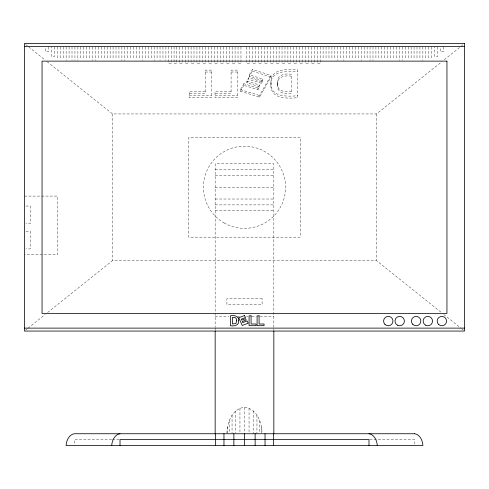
<?xml version="1.0" encoding="UTF-8"?>
<svg xmlns="http://www.w3.org/2000/svg" width="489" height="489" viewBox="0 0 489 489"><rect width="100%" height="100%" fill="white"/><g stroke="black" fill="none" stroke-linecap="round" stroke-linejoin="round"><path stroke-width="0.37" stroke-dasharray="2.44 1.83" d="M277.66 82.861C276.395 74.817 285.27 73.13 291.34 74.285L291.34 93.332C283.467 94.878 275.784 92.177 277.66 82.861C276.236 91.113 285.203 92.641 291.34 91.425M277.66 84.774C276.395 76.73 285.27 75.043 291.34 76.198M270.985 83.093C269.995 68.057 287.789 69.145 297.801 69.909L297.801 97.696C286.811 98.692 269.097 99.194 270.985 83.093C270.374 97.806 288.07 96.382 297.801 95.783M270.985 85C269.995 69.964 287.789 71.058 297.801 71.816M226.963 432.985C227.092 422.313 232.318 408.425 244.5 407.337C256.682 408.425 261.908 422.313 262.037 432.985M257.929 88.032L243.883 83.674L243.883 85.337L257.929 89.701L257.929 88.032L259.518 85.025L246.89 81.107L248.822 77.708L261.444 81.626L261.444 83.289L248.822 79.371L248.822 77.708M257.929 89.701L259.518 86.694L259.518 85.025M261.444 81.626L262.899 79.047L249.329 74.835L252.355 69.53L270.998 75.318L270.998 76.981L259.549 97.158L240.423 91.223L240.423 89.56L243.883 83.674M261.444 83.289L262.899 80.709L262.899 79.047M259.518 86.694L246.89 82.769L248.822 79.371M259.549 97.158L259.549 95.496L270.998 75.318M262.899 80.709L249.329 76.498L252.355 71.192L252.355 69.53M240.423 91.223L243.883 85.337M25.642 330.099L27.421 328.675M28.02 328.198L45.263 314.403M47.647 312.495L112.47 260.637L376.53 260.637L441.353 312.495M47.048 61.602L112.47 113.937L376.53 113.937L441.952 61.602M444.33 59.695L460.387 46.852M460.98 46.376L463.358 44.475M205.203 72.03L211.664 72.03M231.089 72.03L237.544 72.03M205.203 91.425L189.145 91.425L189.145 97.696L211.664 97.696L211.664 70.116L205.203 70.116L205.203 93.332L189.145 93.332M231.089 91.425L215.032 91.425L215.032 97.696L237.544 97.696L237.544 70.116L231.089 70.116L231.089 93.332L215.032 93.332M189.145 95.783L211.664 95.783M215.032 95.783L237.544 95.783M215.16 169.683L273.84 169.683M215.16 175.551L273.84 175.551M215.16 187.287L273.84 187.287M24.45 196.089L57.457 196.089L57.457 254.769L24.45 254.769M215.16 199.023L273.84 199.023M215.16 204.891L273.84 204.891M25.917 206.046L30.318 206.046L30.318 223.65L25.917 223.65M215.16 210.759L273.84 210.759M25.917 231.297L30.318 231.297L30.318 248.901L25.917 248.901M215.16 316.383L228.876 316.383M238.021 316.383L239.549 316.383M246.407 316.383L247.929 316.383M251.737 316.383L256.309 316.383M260.124 316.383L273.84 316.383M111.669 439.611L74.377 439.611L74.377 444.012M112.415 439.611L119.279 439.611M369.721 439.611L414.623 439.611L414.623 444.012M252.355 71.192L270.998 76.981M240.423 89.56L259.549 95.496M443.737 314.403L460.98 328.198M461.579 328.675L464.55 331.053M25.642 44.475L28.02 46.376M28.613 46.852L44.67 59.695M443.401 46.907L443.401 51.785L440.467 51.785L440.467 46.907M437.533 46.907L437.533 56.669L434.599 56.669L434.599 46.907M431.665 46.907L431.665 59.689M428.731 46.907L428.731 59.689M425.797 46.907L425.797 59.689M422.863 46.907L422.863 60.44M419.929 46.907L419.929 59.689M416.995 46.907L416.995 59.689M414.061 46.907L414.061 59.689M411.127 46.907L411.127 59.689M408.193 46.907L408.193 59.689M405.259 46.907L405.259 59.689M402.325 46.907L402.325 60.44M399.391 46.907L399.391 60.44M396.457 46.907L396.457 59.689M393.523 46.907L393.523 59.689M390.589 46.907L390.589 59.689M387.655 46.907L387.655 59.689M384.721 46.907L384.721 59.689M381.787 46.907L381.787 59.689M378.853 46.907L378.853 59.689M376.53 113.937L376.53 260.637M375.919 46.907L375.919 59.689M372.985 46.907L372.985 60.44M370.051 46.907L370.051 60.44M367.117 46.907L367.117 59.689M364.183 46.907L364.183 59.689M361.249 46.907L361.249 60.44M358.315 46.907L358.315 59.689M355.381 46.907L355.381 59.689M352.447 46.907L352.447 59.689M349.513 46.907L349.513 59.689M346.579 46.907L346.579 59.689M343.645 46.907L343.645 60.44M340.711 46.907L340.711 59.689M337.777 46.907L337.777 60.44M334.843 46.907L334.843 59.689M331.909 46.907L331.909 59.689M328.975 46.907L328.975 59.689M326.041 46.907L326.041 59.689M323.107 46.907L323.107 59.689M320.173 46.907L320.173 63.827L317.239 63.827L317.239 46.907M314.305 46.907L314.305 63.827L311.371 63.827L311.371 46.907M308.437 46.907L308.437 63.827L305.503 63.827L305.503 46.907M302.569 46.907L302.569 63.827L299.635 63.827L299.635 46.907M296.701 46.907L296.701 63.827L293.767 63.827L293.767 46.907M290.833 46.907L290.833 63.827L287.899 63.827L287.899 46.907M284.965 46.907L284.965 63.827L282.031 63.827L282.031 46.907M279.097 46.907L279.097 63.827L276.163 63.827L276.163 46.907M273.84 327.355L273.84 163.815L215.16 163.815L215.16 327.355M273.84 328.877L273.84 330.399M273.229 46.907L273.229 63.827L270.295 63.827L270.295 46.907M267.361 46.907L267.361 63.827L264.427 63.827L264.427 46.907M261.493 46.907L261.493 63.827L258.559 63.827L258.559 46.907M261.505 426.909L261.505 432.985M259.745 420.54L259.745 433.009M256.945 415.069L256.945 433.743M255.625 46.907L255.625 63.827L252.691 63.827L252.691 46.907M253.302 410.876L253.302 433.743M249.757 46.907L249.757 63.827L246.823 63.827L246.823 46.907M249.329 74.835L249.329 76.498M249.054 408.236L249.054 433.743M246.89 81.107L246.89 82.769M244.5 407.337L244.5 432.991M240.955 46.907L240.955 63.827L238.021 63.827L238.021 46.907M239.946 408.236L239.946 432.991M235.698 410.876L235.698 432.979M235.087 46.907L235.087 63.827L232.153 63.827L232.153 46.907M232.055 415.069L232.055 432.997M229.219 46.907L229.219 63.827L226.285 63.827L226.285 46.907M229.255 420.54L229.255 433.009M227.495 426.909L227.495 432.985M223.351 46.907L223.351 63.827L220.417 63.827L220.417 46.907M217.483 46.907L217.483 63.827L214.549 63.827L214.549 46.907M215.16 328.119L215.16 330.399M211.615 46.907L211.615 63.827L208.681 63.827L208.681 46.907M205.747 46.907L205.747 63.827L202.813 63.827L202.813 46.907M199.879 46.907L199.879 63.827L196.945 63.827L196.945 46.907M194.011 46.907L194.011 63.827L191.077 63.827L191.077 46.907M188.143 46.907L188.143 63.827L185.209 63.827L185.209 46.907M182.275 46.907L182.275 63.827L179.341 63.827L179.341 46.907M176.712 46.907L176.712 63.827L174.084 63.827L174.084 46.907M171.456 46.907L171.456 63.827L168.827 63.827L168.827 46.907M165.893 46.907L165.893 60.44M162.959 46.907L162.959 59.689M160.025 46.907L160.025 60.44M157.091 46.907L157.091 59.689M154.157 46.907L154.157 60.44M151.223 46.907L151.223 59.689M148.289 46.907L148.289 59.689M145.355 46.907L145.355 59.689M142.421 46.907L142.421 60.44M139.487 46.907L139.487 59.689M136.553 46.907L136.553 59.689M133.619 46.907L133.619 59.689M130.685 46.907L130.685 59.689M127.751 46.907L127.751 59.689M124.817 46.907L124.817 60.44M121.883 46.907L121.883 60.44M118.949 46.907L118.949 59.689M116.015 46.907L116.015 59.689M113.081 46.907L113.081 59.689M112.47 113.937L112.47 260.637M110.147 46.907L110.147 59.689M107.213 46.907L107.213 59.689M104.279 46.907L104.279 59.689M101.345 46.907L101.345 59.689M98.411 46.907L98.411 59.689M95.477 46.907L95.477 60.44M92.543 46.907L92.543 60.44M89.609 46.907L89.609 59.689M86.675 46.907L86.675 59.689M83.741 46.907L83.741 59.689M80.807 46.907L80.807 59.689M77.873 46.907L77.873 60.44M74.939 46.907L74.939 60.44M72.005 46.907L72.005 60.44M69.071 46.907L69.071 59.689M66.137 46.907L66.137 60.44M63.203 46.907L63.203 59.689M60.269 46.907L60.269 59.689M57.335 46.907L57.335 59.689M54.401 46.907L54.401 56.669L51.467 56.669L51.467 46.907M48.533 46.907L48.533 51.785L45.599 51.785L45.599 46.907M300.246 137.409L188.754 137.409L188.754 237.165L300.246 237.165L300.246 137.409M262.104 298.779L226.896 298.779L226.896 304.647L262.104 304.647L262.104 298.779M223.962 222.862A41.076 41.076 0 0 0 285.576 187.287A41.076 41.076 0 0 0 223.962 151.712A41.076 41.076 0 0 0 223.962 222.862"/><path stroke-width="0.73" d="M24.45 46.455L464.55 46.455M24.45 328.119L464.55 328.119M368.981 445.479L368.981 439.611L120.019 439.611L120.019 445.479M273.84 331.157L273.84 433.743M273.547 433.743L273.547 445.479M265.038 433.743L265.038 445.479M255.13 433.743L255.13 445.479M244.5 433.743L244.5 445.479M233.87 433.743L233.87 445.479M223.962 433.743L223.962 445.479M215.453 433.743L215.453 445.479M215.16 331.157L215.16 433.743M368.981 433.743A12.958 9.163 90 0 1 377.276 445.479M111.724 445.479A12.958 9.163 90 0 1 120.019 433.743M236.67 320.729L235.942 323.498L232.434 324.005L232.434 317.447C234.696 316.848 237.159 318.15 236.67 320.729M238.736 320.821C239.237 325.454 233.944 326.505 230.435 325.674L230.435 315.772C234.054 314.879 239.347 316.096 238.736 320.821M244.5 315.533L238.73 317.746L242.275 325.466L248.198 323.198L247.122 320.943L242.776 322.612L242.287 321.462L246.193 319.965L245.594 318.663L241.688 320.161L241.236 319.176L245.435 317.563L244.5 315.533M464.55 43.521L24.45 43.521L24.45 331.053L464.55 331.053L464.55 43.521M446.946 61.125L42.054 61.125L42.054 313.449L446.946 313.449L446.946 61.125M251.083 315.851L249.084 315.851L249.084 325.674L256.059 325.674L256.059 324.005L251.083 324.005L251.083 315.851M259.097 315.851L257.098 315.851L257.098 325.674L264.066 325.674L264.066 324.005L259.097 324.005L259.097 315.851M414.623 433.743L74.377 433.743A12.958 9.163 -90 0 0 66.082 445.479L422.918 445.479A12.958 9.163 -90 0 0 414.623 433.743M384.965 324.396A4.694 4.694 0 0 0 392.814 322.288A4.694 4.694 0 0 0 387.068 316.542A4.694 4.694 0 0 0 384.965 324.396M397.349 325.142A4.694 4.694 0 0 0 404.391 321.077A4.694 4.694 0 0 0 397.349 317.013A4.694 4.694 0 0 0 397.349 325.142M425.503 325.142A4.694 4.694 0 0 0 432.545 321.077A4.694 4.694 0 0 0 425.503 317.013A4.694 4.694 0 0 0 425.503 325.142M412.808 324.396A4.694 4.694 0 0 0 420.656 322.288A4.694 4.694 0 0 0 414.91 316.542A4.694 4.694 0 0 0 412.808 324.396M438.547 324.396A4.694 4.694 0 0 0 446.402 322.288A4.694 4.694 0 0 0 440.65 316.542A4.694 4.694 0 0 0 438.547 324.396"/></g></svg>
